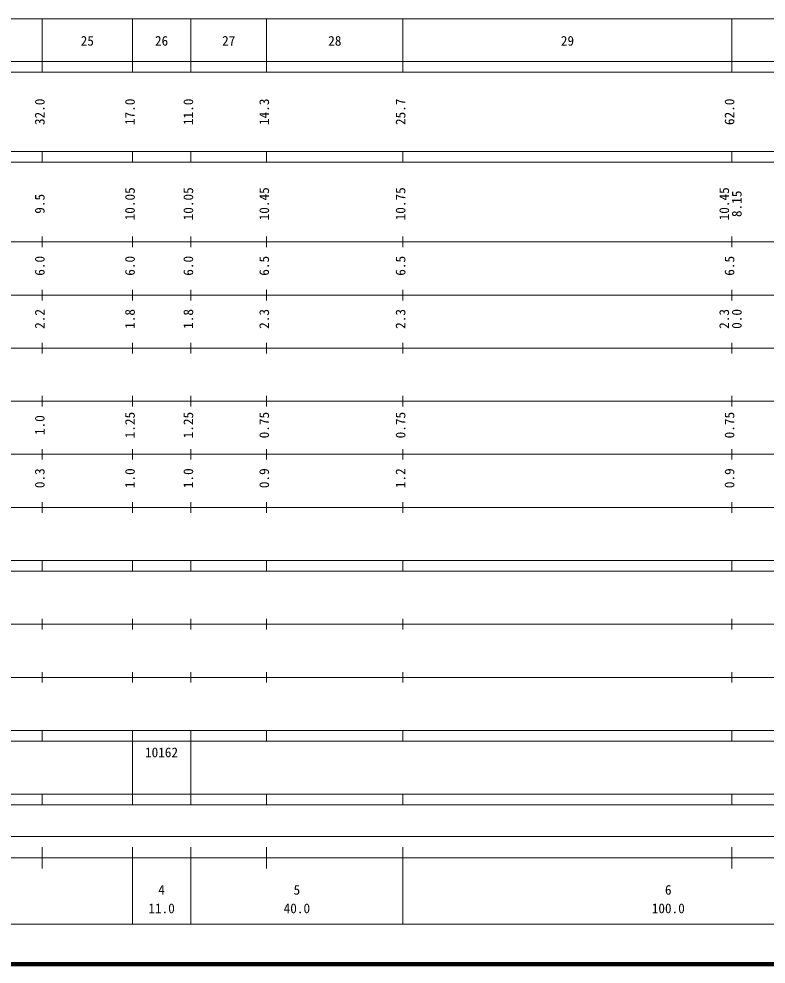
# Model space of a CAD drawing. Units: millimetres on the paper, enlarged 1000 times. Extents: x 40000 to 680000, y 20000 to 380000.
# Drawn here: x 295605 to 436441, y 20000 to 198000 of the extents above; entities that cross this region are included whole.
import ezdxf
from ezdxf.enums import TextEntityAlignment as Align

# ---------------------------------------------------------------- set-up
doc = ezdxf.new("R2010")
doc.units = ezdxf.units.MM
doc.header["$LTSCALE"] = 1000
doc.layers.add('M-TTL', color=2, linetype='Continuous', lineweight=140)
doc.layers.add('M-TTL-BAND', color=7, linetype='Continuous', lineweight=13)
doc.styles.add('ＭＳ ゴシック', font='')
doc.styles.get('ＭＳ ゴシック').set_extended_font_data('MS Gothic')

msp = doc.modelspace()

# ---------------------------------------------------------------- linework, layer by layer
at = {"layer": 'M-TTL'}
msp.add_line((40000, 20000), (680000, 20000), dxfattribs=at)
at = {"layer": 'M-TTL-BAND'}
for p, q in [((68000, 198000), (579000, 198000)), ((300000, 188000), (300000, 198000)), ((317000, 188000), (317000, 198000)), ((328000, 188000), (328000, 198000)), ((342300, 188000), (342300, 198000)), ((368000, 188000), (368000, 198000)), ((430000, 188000), (430000, 198000)), ((40000, 190000), (579000, 190000)), ((40000, 188000), (579000, 188000)), ((40000, 173000), (579000, 173000)), ((300000, 171000), (300000, 173000)), ((317000, 171000), (317000, 173000)), ((328000, 171000), (328000, 173000)), ((342300, 171000), (342300, 173000)), ((368000, 171000), (368000, 173000)), ((430000, 171000), (430000, 173000)), ((40000, 171000), (579000, 171000)), ((300000, 155000), (300000, 157000)), ((317000, 155000), (317000, 157000)), ((328000, 155000), (328000, 157000)), ((342300, 155000), (342300, 157000)), ((368000, 155000), (368000, 157000)), ((430000, 155000), (430000, 157000)), ((40000, 156000), (579000, 156000)), ((46000, 146000), (579000, 146000)), ((300000, 145000), (300000, 147000)), ((317000, 145000), (317000, 147000)), ((328000, 145000), (328000, 147000)), ((342300, 145000), (342300, 147000)), ((368000, 145000), (368000, 147000)), ((430000, 145000), (430000, 147000)), ((52000, 136000), (579000, 136000)), ((300000, 135000), (300000, 137000)), ((317000, 135000), (317000, 137000)), ((328000, 135000), (328000, 137000)), ((342300, 135000), (342300, 137000)), ((368000, 135000), (368000, 137000)), ((430000, 135000), (430000, 137000)), ((300000, 125000), (300000, 127000)), ((317000, 125000), (317000, 127000)), ((328000, 125000), (328000, 127000)), ((342300, 125000), (342300, 127000)), ((368000, 125000), (368000, 127000)), ((430000, 125000), (430000, 127000)), ((46000, 126000), (579000, 126000)), ((52000, 116000), (579000, 116000)), ((300000, 115000), (300000, 117000)), ((317000, 115000), (317000, 117000)), ((328000, 115000), (328000, 117000)), ((342300, 115000), (342300, 117000)), ((368000, 115000), (368000, 117000)), ((430000, 115000), (430000, 117000)), ((300000, 105000), (300000, 107000)), ((317000, 105000), (317000, 107000)), ((328000, 105000), (328000, 107000)), ((342300, 105000), (342300, 107000)), ((368000, 105000), (368000, 107000)), ((430000, 105000), (430000, 107000)), ((46000, 106000), (579000, 106000)), ((40000, 96000), (579000, 96000)), ((300000, 94000), (300000, 96000)), ((317000, 94000), (317000, 96000)), ((328000, 94000), (328000, 96000)), ((342300, 94000), (342300, 96000)), ((368000, 94000), (368000, 96000)), ((430000, 94000), (430000, 96000)), ((40000, 94000), (579000, 94000)), ((49000, 84000), (579000, 84000)), ((300000, 83000), (300000, 85000)), ((317000, 83000), (317000, 85000)), ((328000, 83000), (328000, 85000)), ((342300, 83000), (342300, 85000)), ((368000, 83000), (368000, 85000)), ((430000, 83000), (430000, 85000)), ((300000, 73000), (300000, 75000)), ((317000, 73000), (317000, 75000)), ((328000, 73000), (328000, 75000)), ((342300, 73000), (342300, 75000)), ((368000, 73000), (368000, 75000)), ((430000, 73000), (430000, 75000)), ((40000, 74000), (579000, 74000)), ((40000, 64000), (579000, 64000)), ((300000, 62000), (300000, 64000)), ((317000, 62000), (317000, 64000)), ((328000, 62000), (328000, 64000)), ((342300, 62000), (342300, 64000)), ((368000, 62000), (368000, 64000)), ((430000, 62000), (430000, 64000)), ((40000, 62000), (579000, 62000)), ((317000, 52000), (317000, 62000)), ((328000, 52000), (328000, 62000)), ((40000, 52000), (579000, 52000)), ((300000, 50000), (300000, 52000)), ((317000, 50000), (317000, 52000)), ((328000, 50000), (328000, 52000)), ((342300, 50000), (342300, 52000)), ((368000, 50000), (368000, 52000)), ((430000, 50000), (430000, 52000)), ((40000, 50000), (579000, 50000)), ((71000, 44000), (565000, 44000)), ((300000, 38000), (300000, 42000)), ((317000, 27500), (317000, 42000)), ((328000, 27500), (328000, 42000)), ((342300, 38000), (342300, 42000)), ((368000, 27500), (368000, 42000)), ((430000, 38000), (430000, 42000)), ((40000, 40000), (579000, 40000)), ((68000, 27500), (579000, 27500))]:
    msp.add_line(p, q, dxfattribs=at)

# ---------------------------------------------------------------- texts
at = {"layer": 'M-TTL-BAND', "style": 'ＭＳ ゴシック'}
for s, p in [('25', (308500, 192405)), ('26', (322500, 192405)), ('27', (335150, 192405)), ('28', (355150, 192405)), ('29', (399000, 192405)), ('4', (322500, 32523)), ('5', (348000, 32523)), ('6', (418000, 32523)), ('11.0', (322500, 29033)), ('40.0', (348000, 29033)), ('100.0', (418000, 29033))]:
    msp.add_text(s, height=1833, dxfattribs=at).set_placement(p, align=Align.BOTTOM_CENTER)
for s, p in [('32.0', (301000, 180500)), ('17.0', (318000, 180500)), ('11.0', (329000, 180500)), ('14.3', (343300, 180500)), ('25.7', (369000, 180500)), ('62.0', (431000, 180500)), ('10.05', (318000, 163174)), ('10.05', (329000, 163174)), ('10.45', (343300, 163174)), ('10.75', (369000, 163174)), ('10.45', (430000, 163174)), ('9.5', (301000, 163174)), ('8.15', (432370, 163174)), ('6.0', (301000, 151500)), ('6.0', (318000, 151500)), ('6.0', (329000, 151500)), ('6.5', (343300, 151500)), ('6.5', (369000, 151500)), ('6.5', (431000, 151500)), ('2.2', (301000, 141500)), ('1.8', (318000, 141500)), ('1.8', (329000, 141500)), ('2.3', (343300, 141500)), ('2.3', (369000, 141500)), ('2.3', (430000, 141500)), ('0.0', (432370, 141500)), ('1.0', (301000, 121500)), ('1.25', (318000, 121500)), ('1.25', (329000, 121500)), ('0.75', (343300, 121500)), ('0.75', (369000, 121500)), ('0.75', (431000, 121500)), ('0.3', (301000, 111500)), ('1.0', (318000, 111500)), ('1.0', (329000, 111500)), ('0.9', (343300, 111500)), ('1.2', (369000, 111500)), ('0.9', (431000, 111500))]:
    msp.add_text(s, height=1833, rotation=90, dxfattribs=at).set_placement(p, align=Align.BOTTOM_CENTER)
msp.add_text('10162', height=1833, dxfattribs=at).set_placement((319375, 58405), align=Align.BOTTOM_LEFT)

doc.saveas('drawing.dxf')
